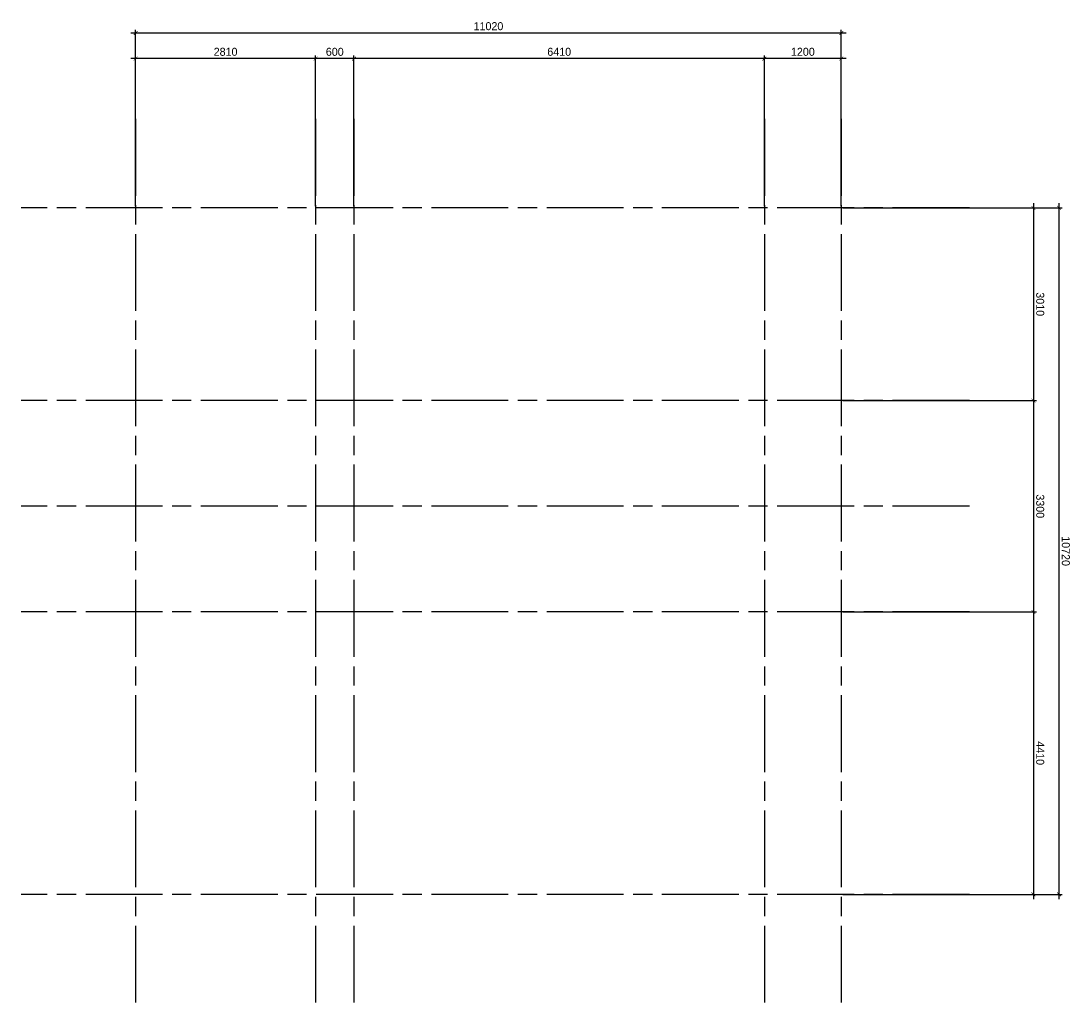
# Model space of a CAD drawing. Header units: millimetres. Extents: x -109306 to 269542, y -22401 to 197206.
# Drawn here: x 60750 to 77147, y -20951 to -5523 of the extents above; entities that cross this region are included whole.
import ezdxf

# ---------------------------------------------------------------- set-up
doc = ezdxf.new("R2010")
doc.units = ezdxf.units.MM
doc.linetypes.add('CENTER', pattern=[36, 24, -3, 6, -3])
doc.layers.add('DIMENSION', color=1, linetype='Continuous')
doc.layers.add('STRAMIEN', color=11, linetype='CENTER')
doc.styles.get("Standard").update_dxf_attribs({"font": ''})
doc.styles.get('Standard').set_extended_font_data('Century Gothic')
doc.dimstyles.new('1-50', dxfattribs={"dimscale": 50, "dimtxt": 2.5, "dimasz": 1.2, "dimexe": 1, "dimexo": 0, "dimgap": 0.8, "dimtad": 1, "dimdec": 0, "dimzin": 12, "dimdsep": 46, "dimtxsty": 'Standard', "dimblk1": 'ARCHTICK', "dimblk2": 'ARCHTICK', "dimsah": 1, "dimcen": 0.09, "dimdle": 1.5, "dimclrd": 256, "dimclre": 254, "dimclrt": 2, "dimadec": 0, "dimazin": 0, "dimtfac": 1, "dimtdec": 0, "dimtix": 1, "dimtofl": 0, "dimtmove": 2, "dimatfit": 3, "dimldrblk": 'ARCHTICK', "dimfxl": 1, "dimtolj": 1, "dimtzin": 0, "dimarcsym": 0})

# ---------------------------------------------------------------- blocks, each defined once
blk = doc.blocks.new('_ARCHTICK')
at = {"color": 0, "linetype": 'ByBlock', "const_width": 0.15}
blk.add_lwpolyline([(-0.5, -0.5), (0.5, 0.5)], dxfattribs=at)
blk = doc.blocks.new('*D615')
at = {"layer": 'Defpoints', "color": 0, "transparency": 16777216}
for p in [(3010, 14020), (0, 11020), (3010, 11020)]:
    blk.add_point(p, dxfattribs=at)
at = {"layer": 'DIMENSION', "lineweight": -2, "transparency": 16777216}
blk.add_line((-75, 14020), (3085, 14020), dxfattribs=at)
at = {"layer": 'DIMENSION', "color": 254, "lineweight": -2, "transparency": 16777216}
for p, q in [((0, 11045), (0, 14070)), ((3010, 11045), (3010, 14070))]:
    blk.add_line(p, q, dxfattribs=at)
at = {"layer": 'DIMENSION', "lineweight": -2, "transparency": 16777216, "xscale": 59.99999999999995, "yscale": 59.99999999999995, "zscale": 59.99999999999995, "rotation": 180}
blk.add_blockref('_ARCHTICK', (0, 14020), dxfattribs=at)
at = {"layer": 'DIMENSION', "lineweight": -2, "transparency": 16777216, "xscale": 59.99999999999995, "yscale": 59.99999999999995, "zscale": 59.99999999999995}
blk.add_blockref('_ARCHTICK', (3010, 14020), dxfattribs=at)
at = {"layer": 'DIMENSION', "color": 2, "transparency": 16777216, "insert": (1505, 14126), "char_height": 125, "attachment_point": 5}
blk.add_mtext('\\A1;3010', dxfattribs=at)
blk = doc.blocks.new('*D616')
at = {"layer": 'Defpoints', "color": 0, "transparency": 16777216}
for p in [(6310, 14020), (3010, 11020), (6310, 11020)]:
    blk.add_point(p, dxfattribs=at)
at = {"layer": 'DIMENSION', "lineweight": -2, "transparency": 16777216}
blk.add_line((2935, 14020), (6385, 14020), dxfattribs=at)
at = {"layer": 'DIMENSION', "color": 254, "lineweight": -2, "transparency": 16777216}
for p, q in [((3010, 11045), (3010, 14070)), ((6310, 11045), (6310, 14070))]:
    blk.add_line(p, q, dxfattribs=at)
at = {"layer": 'DIMENSION', "lineweight": -2, "transparency": 16777216, "xscale": 59.99999999999995, "yscale": 59.99999999999995, "zscale": 59.99999999999995, "rotation": 180}
blk.add_blockref('_ARCHTICK', (3010, 14020), dxfattribs=at)
at = {"layer": 'DIMENSION', "lineweight": -2, "transparency": 16777216, "xscale": 59.99999999999995, "yscale": 59.99999999999995, "zscale": 59.99999999999995}
blk.add_blockref('_ARCHTICK', (6310, 14020), dxfattribs=at)
at = {"layer": 'DIMENSION', "color": 2, "transparency": 16777216, "insert": (4660, 14126), "char_height": 125, "attachment_point": 5}
blk.add_mtext('\\A1;3300', dxfattribs=at)
blk = doc.blocks.new('*D617')
at = {"layer": 'Defpoints', "color": 0, "transparency": 16777216}
for p in [(10720, 14020), (6310, 11020), (10720, 11020)]:
    blk.add_point(p, dxfattribs=at)
at = {"layer": 'DIMENSION', "lineweight": -2, "transparency": 16777216}
blk.add_line((6235, 14020), (10795, 14020), dxfattribs=at)
at = {"layer": 'DIMENSION', "color": 254, "lineweight": -2, "transparency": 16777216}
for p, q in [((6310, 11045), (6310, 14070)), ((10720, 11045), (10720, 14070))]:
    blk.add_line(p, q, dxfattribs=at)
at = {"layer": 'DIMENSION', "lineweight": -2, "transparency": 16777216, "xscale": 59.99999999999995, "yscale": 59.99999999999995, "zscale": 59.99999999999995, "rotation": 180}
blk.add_blockref('_ARCHTICK', (6310, 14020), dxfattribs=at)
at = {"layer": 'DIMENSION', "lineweight": -2, "transparency": 16777216, "xscale": 59.99999999999995, "yscale": 59.99999999999995, "zscale": 59.99999999999995}
blk.add_blockref('_ARCHTICK', (10720, 14020), dxfattribs=at)
at = {"layer": 'DIMENSION', "color": 2, "transparency": 16777216, "insert": (8515, 14126), "char_height": 125, "attachment_point": 5}
blk.add_mtext('\\A1;4410', dxfattribs=at)
blk = doc.blocks.new('*D618')
at = {"layer": 'Defpoints', "color": 0, "transparency": 16777216}
for p in [(0, 11020), (-2330, 9820), (0, 9820)]:
    blk.add_point(p, dxfattribs=at)
at = {"layer": 'DIMENSION', "color": 254, "lineweight": -2, "transparency": 16777216}
for p, q in [((-25, 11020), (-2380, 11020)), ((-25, 9820), (-2380, 9820))]:
    blk.add_line(p, q, dxfattribs=at)
at = {"layer": 'DIMENSION', "lineweight": -2, "transparency": 16777216}
blk.add_line((-2330, 11095), (-2330, 9745), dxfattribs=at)
at = {"layer": 'DIMENSION', "lineweight": -2, "transparency": 16777216, "xscale": 59.99999999999995, "yscale": 59.99999999999995, "zscale": 59.99999999999995}
for p, rotation in [((-2330, 11020), 90), ((-2330, 9820), 270)]:
    blk.add_blockref('_ARCHTICK', p, dxfattribs=dict(at, rotation=rotation))
at = {"layer": 'DIMENSION', "color": 2, "transparency": 16777216, "insert": (-2436, 10420), "char_height": 125, "attachment_point": 5, "rotation": 90}
blk.add_mtext('\\A1;1200', dxfattribs=at)
blk = doc.blocks.new('*D619')
at = {"layer": 'Defpoints', "color": 0, "transparency": 16777216}
for p in [(0, 9820), (-2330, 3410), (0, 3410)]:
    blk.add_point(p, dxfattribs=at)
at = {"layer": 'DIMENSION', "lineweight": -2, "transparency": 16777216}
blk.add_line((-2330, 9895), (-2330, 3335), dxfattribs=at)
at = {"layer": 'DIMENSION', "color": 254, "lineweight": -2, "transparency": 16777216}
for p, q in [((-25, 9820), (-2380, 9820)), ((-25, 3410), (-2380, 3410))]:
    blk.add_line(p, q, dxfattribs=at)
at = {"layer": 'DIMENSION', "lineweight": -2, "transparency": 16777216, "xscale": 59.99999999999995, "yscale": 59.99999999999995, "zscale": 59.99999999999995}
for p, rotation in [((-2330, 9820), 90), ((-2330, 3410), 270)]:
    blk.add_blockref('_ARCHTICK', p, dxfattribs=dict(at, rotation=rotation))
at = {"layer": 'DIMENSION', "color": 2, "transparency": 16777216, "insert": (-2436, 6615), "char_height": 125, "attachment_point": 5, "rotation": 90}
blk.add_mtext('\\A1;6410', dxfattribs=at)
blk = doc.blocks.new('*D620')
at = {"layer": 'Defpoints', "color": 0, "transparency": 16777216}
for p in [(0, 3410), (-2330, 2810), (0, 2810)]:
    blk.add_point(p, dxfattribs=at)
at = {"layer": 'DIMENSION', "lineweight": -2, "transparency": 16777216}
blk.add_line((-2330, 3485), (-2330, 2735), dxfattribs=at)
at = {"layer": 'DIMENSION', "color": 254, "lineweight": -2, "transparency": 16777216}
for p, q in [((-25, 3410), (-2380, 3410)), ((-25, 2810), (-2380, 2810))]:
    blk.add_line(p, q, dxfattribs=at)
at = {"layer": 'DIMENSION', "lineweight": -2, "transparency": 16777216, "xscale": 59.99999999999995, "yscale": 59.99999999999995, "zscale": 59.99999999999995}
for p, rotation in [((-2330, 3410), 90), ((-2330, 2810), 270)]:
    blk.add_blockref('_ARCHTICK', p, dxfattribs=dict(at, rotation=rotation))
at = {"layer": 'DIMENSION', "color": 2, "transparency": 16777216, "insert": (-2436, 3110), "char_height": 125, "attachment_point": 5, "rotation": 90}
blk.add_mtext('\\A1;600', dxfattribs=at)
blk = doc.blocks.new('*D621')
at = {"layer": 'Defpoints', "color": 0, "transparency": 16777216}
for p in [(0, 2810), (-2330, 0), (0, 0)]:
    blk.add_point(p, dxfattribs=at)
at = {"layer": 'DIMENSION', "color": 254, "lineweight": -2, "transparency": 16777216}
for p, q in [((-25, 2810), (-2380, 2810)), ((-25, 0), (-2380, 0))]:
    blk.add_line(p, q, dxfattribs=at)
at = {"layer": 'DIMENSION', "lineweight": -2, "transparency": 16777216}
blk.add_line((-2330, 2885), (-2330, -75), dxfattribs=at)
at = {"layer": 'DIMENSION', "lineweight": -2, "transparency": 16777216, "xscale": 59.99999999999995, "yscale": 59.99999999999995, "zscale": 59.99999999999995}
for p, rotation in [((-2330, 2810), 90), ((-2330, 0), 270)]:
    blk.add_blockref('_ARCHTICK', p, dxfattribs=dict(at, rotation=rotation))
at = {"layer": 'DIMENSION', "color": 2, "transparency": 16777216, "insert": (-2436, 1405), "char_height": 125, "attachment_point": 5, "rotation": 90}
blk.add_mtext('\\A1;2810', dxfattribs=at)
blk = doc.blocks.new('*D622')
at = {"layer": 'Defpoints', "color": 0, "transparency": 16777216}
for p in [(10720, 14420), (0, 11020), (10720, 11020)]:
    blk.add_point(p, dxfattribs=at)
at = {"layer": 'DIMENSION', "color": 254, "lineweight": -2, "transparency": 16777216}
for p, q in [((0, 11045), (0, 14470)), ((10720, 11045), (10720, 14470))]:
    blk.add_line(p, q, dxfattribs=at)
at = {"layer": 'DIMENSION', "lineweight": -2, "transparency": 16777216}
blk.add_line((-75, 14420), (10795, 14420), dxfattribs=at)
at = {"layer": 'DIMENSION', "lineweight": -2, "transparency": 16777216, "xscale": 59.99999999999995, "yscale": 59.99999999999995, "zscale": 59.99999999999995, "rotation": 180}
blk.add_blockref('_ARCHTICK', (0, 14420), dxfattribs=at)
at = {"layer": 'DIMENSION', "lineweight": -2, "transparency": 16777216, "xscale": 59.99999999999995, "yscale": 59.99999999999995, "zscale": 59.99999999999995}
blk.add_blockref('_ARCHTICK', (10720, 14420), dxfattribs=at)
at = {"layer": 'DIMENSION', "color": 2, "transparency": 16777216, "insert": (5360, 14526), "char_height": 125, "attachment_point": 5}
blk.add_mtext('\\A1;10720', dxfattribs=at)
blk = doc.blocks.new('*D623')
at = {"layer": 'Defpoints', "color": 0, "transparency": 16777216}
for p in [(0, 11020), (-2730, 0), (0, 0)]:
    blk.add_point(p, dxfattribs=at)
at = {"layer": 'DIMENSION', "color": 254, "lineweight": -2, "transparency": 16777216}
for p, q in [((-25, 11020), (-2780, 11020)), ((-25, 0), (-2780, 0))]:
    blk.add_line(p, q, dxfattribs=at)
at = {"layer": 'DIMENSION', "lineweight": -2, "transparency": 16777216}
blk.add_line((-2730, 11095), (-2730, -75), dxfattribs=at)
at = {"layer": 'DIMENSION', "lineweight": -2, "transparency": 16777216, "xscale": 59.99999999999995, "yscale": 59.99999999999995, "zscale": 59.99999999999995}
for p, rotation in [((-2730, 11020), 90), ((-2730, 0), 270)]:
    blk.add_blockref('_ARCHTICK', p, dxfattribs=dict(at, rotation=rotation))
at = {"layer": 'DIMENSION', "color": 2, "transparency": 16777216, "insert": (-2836, 5510), "char_height": 125, "attachment_point": 5, "rotation": 90}
blk.add_mtext('\\A1;11020', dxfattribs=at)
blk = doc.blocks.new('stramien_COEN')
at = {"layer": 'STRAMIEN', "ltscale": 50}
for points in [[(0, 13020), (0, -1790)], [(3010, 13020), (3010, -1790)], [(4660, 13020), (4660, -1790)], [(6310, 13020), (6310, -1790)], [(10720, 13020), (10720, -1790)], [(-1390, 11020), (12510, 11020)], [(-1390, 9820), (12510, 9820)], [(-1390, 3410), (12510, 3410)], [(-1390, 2810), (12510, 2810)], [(-1390, 0), (12510, 0)]]:
    blk.add_lwpolyline(points, dxfattribs=at)
at = {"layer": 'DIMENSION'}
for base, p1, p2, picture, middle in [((10720, 14420), (0, 11020), (10720, 11020), '*D622', (5360, 14525.6)), ((3010, 14020), (0, 11020), (3010, 11020), '*D615', (1505, 14125.6)), ((6310, 14020), (3010, 11020), (6310, 11020), '*D616', (4660, 14125.6)), ((10720, 14020), (6310, 11020), (10720, 11020), '*D617', (8515, 14125.6))]:
    dim = blk.add_linear_dim(base=base, p1=p1, p2=p2, dimstyle='1-50', override={"dimexo": 0.5}, dxfattribs=at)
    dim.commit()
    dim.dimension.update_dxf_attribs({"geometry": picture, "text_midpoint": middle})
for base, p1, p2, picture, middle in [((-2730, 0), (0, 11020), (0, 0), '*D623', (-2835.6, 5510)), ((-2330, 9820), (0, 11020), (0, 9820), '*D618', (-2435.6, 10420)), ((-2330, 3410), (0, 9820), (0, 3410), '*D619', (-2435.6, 6615)), ((-2330, 2810), (0, 3410), (0, 2810), '*D620', (-2435.6, 3110)), ((-2330, 0), (0, 2810), (0, 0), '*D621', (-2435.6, 1405))]:
    dim = blk.add_linear_dim(base=base, p1=p1, p2=p2, angle=90, dimstyle='1-50', override={"dimexo": 0.5}, dxfattribs=at)
    dim.commit()
    dim.dimension.update_dxf_attribs({"geometry": picture, "text_midpoint": middle})

msp = doc.modelspace()

# ---------------------------------------------------------------- block references
at = {"rotation": 270}
msp.add_blockref('stramien_COEN', (62539.6, -8440.9), dxfattribs=at)

doc.saveas('drawing.dxf')
